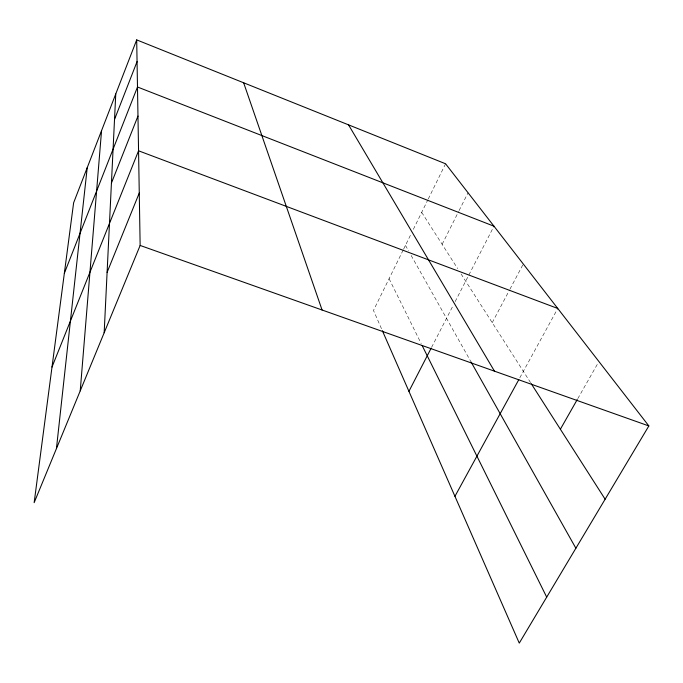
<?xml version="1.0" encoding="UTF-8"?>
<svg xmlns="http://www.w3.org/2000/svg" width="683" height="683" viewBox="0 0 683 683"><rect width="100%" height="100%" fill="white"/><g stroke="black" fill="none" stroke-linecap="round" stroke-linejoin="round"><path stroke-width="0.51" stroke-dasharray="3.42 2.56" d="M403.124 250.132L373.481 310.441L381.951 329.761M403.593 249.184L411.49 233.116M413.343 229.343L427.78 199.982M428.25 199.026L445.572 163.775M442.132 244.326L458.617 211.508M459.087 210.569L468.043 192.751M431.571 347.365L453.23 305.318M455.143 301.604L493.98 226.201M492.221 322.658L509.484 290.07M509.97 289.14L523.289 264.005M519.823 377.776L557.763 308.468M577.792 398.624L598.376 362.46M421.693 212.362L457.636 268.573M461.085 273.96L530.759 382.915M405.463 245.376L408.562 250.874M411.14 255.459L471.236 362.263M389.079 278.715L421.206 343.617"/><path stroke-width="1.02" d="M104.166 332.758L115.76 93.964M80.227 390.872L101.554 130.641M56.433 448.611L87.236 167.625M136.694 39.887L73.627 202.783L34.15 502.688L140.143 245.453L136.694 39.887L445.572 163.775L648.85 425.936L519.268 643.113L382.378 330.726M114.522 119.457L137.061 61.615M64.347 273.277L137.488 86.997L493.98 226.201M111.431 183.078L137.975 116.067M52.002 367.053L138.555 150.798L557.763 308.468M107.103 272.355L139.264 193.024M408.929 391.325L431.093 348.296M454.938 496.31L518.815 379.62M560.376 429.223L577.263 399.546M140.143 245.453L648.85 425.936M531.323 383.803L605.129 499.213M348.535 124.852L494.466 371.168M471.236 362.263L575.88 548.236M422.137 345.487L546.699 597.138M243.643 82.78L322.077 310.005"/></g></svg>
